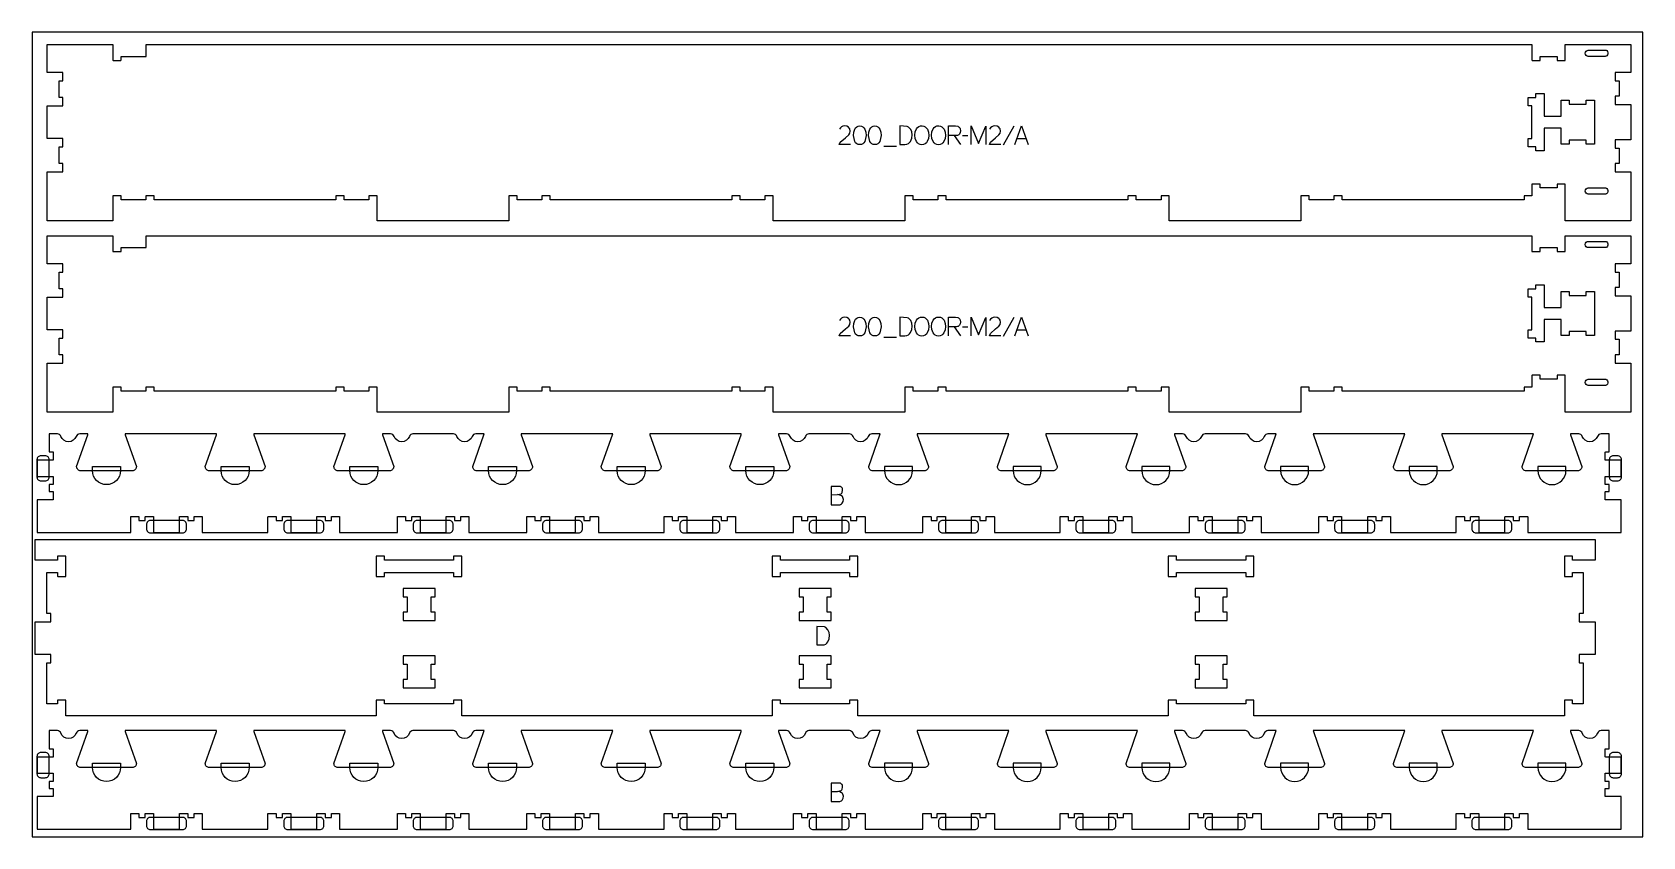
# Model space of a CAD drawing. Header units: millimetres. Extents: x -1220 to 1220, y -1930 to 4067.
# Drawn here: x -1220 to 1220, y 710 to 1930 of the extents above; entities that cross this region are included whole.
import ezdxf

# ---------------------------------------------------------------- set-up
doc = ezdxf.new("R2010")
doc.units = ezdxf.units.MM
for name, color, linetype, true_color in [('0_SHEET_SPRUCEPLY_2440X122', 1, 'Continuous', 0xff0000), ('1_ANYTOOL_1MMDEEP_LABELS_S', 2, 'Continuous', 0xffff00), ('3_ANYTOOL_CUTTHROUGH_INSID', 4, 'Continuous', 0x00ffff), ('4_ANYTOOL_CUTTHROUGH_OUTSI', 5, 'Continuous', 0x0000ff), ('5_ANYTOOL_HALF_MILL_9MM_IN', 3, 'Continuous', 0x00ff00)]:
    doc.layers.add(name, color=color, linetype=linetype, true_color=true_color)

msp = doc.modelspace()

# ---------------------------------------------------------------- linework, layer by layer
at = {"layer": '0_SHEET_SPRUCEPLY_2440X122'}
msp.add_lwpolyline([(-1220, 1930), (-1220, 710), (1220, 710), (1220, 1930)], close=True, dxfattribs=at)
at = {"layer": '1_ANYTOOL_1MMDEEP_LABELS_S'}
for p, q in [((267, 1787.3), (251, 1758.6)), ((70.1, 1757.4), (89.4, 1757.4)), ((176.8, 1773.2), (186.5, 1759.7)), ((197.7, 1772.7), (189.5, 1772.6)), ((271.8, 1768.7), (285.8, 1768.7)), ((267, 1497.3), (251, 1468.6)), ((70.1, 1467.4), (89.4, 1467.4)), ((176.8, 1483.2), (186.5, 1469.7)), ((197.7, 1482.7), (189.5, 1482.6)), ((271.8, 1478.7), (285.8, 1478.7))]:
    msp.add_line(p, q, dxfattribs=at)
for points in [[(19.7, 1759.8), (2.6, 1759.8), (4.1, 1763), (12, 1770), (17, 1774.4), (18.7, 1777), (19.2, 1780.1), (18.6, 1783.4), (17.9, 1784.7), (16.9, 1785.8), (14.2, 1787.3), (10.9, 1787.8), (8.3, 1787.5), (6.2, 1786.6), (4.4, 1785.1), (3, 1783)], [(168.4, 1759.8), (168.4, 1787.8), (179, 1787.8), (182.2, 1787.3), (183.5, 1786.7), (184.5, 1785.9), (185.3, 1784.9), (185.9, 1783.7), (186.4, 1780.4), (186, 1777.9), (184.7, 1775.6), (183.8, 1774.6), (182.8, 1773.9), (181.6, 1773.5), (180.3, 1773.3), (178.6, 1773.2), (176.8, 1773.2), (168.4, 1773.2)], [(202.5, 1759.8), (202.5, 1787.8), (213.7, 1761.3), (224.9, 1787.6), (224.9, 1759.8)], [(247.2, 1759.8), (230.1, 1759.8), (231.6, 1763), (239.5, 1770), (244.6, 1774.4), (246.2, 1777), (246.8, 1780.1), (246.2, 1783.4), (245.4, 1784.7), (244.4, 1785.8), (241.7, 1787.3), (238.4, 1787.8), (235.9, 1787.5), (233.7, 1786.6), (231.9, 1785.1), (230.5, 1783)], [(268.6, 1759.8), (278.8, 1787.8), (289.1, 1759.8)], [(19.7, 1469.8), (2.6, 1469.8), (4.1, 1473), (12, 1480), (17, 1484.4), (18.7, 1487), (19.2, 1490.1), (18.6, 1493.4), (17.9, 1494.7), (16.9, 1495.8), (14.2, 1497.3), (10.9, 1497.8), (8.3, 1497.5), (6.2, 1496.6), (4.4, 1495.1), (3, 1493)], [(168.4, 1469.8), (168.4, 1497.8), (179, 1497.8), (182.2, 1497.3), (183.5, 1496.7), (184.5, 1495.9), (185.3, 1494.9), (185.9, 1493.7), (186.4, 1490.4), (186, 1487.9), (184.7, 1485.6), (183.8, 1484.6), (182.8, 1483.9), (181.6, 1483.5), (180.3, 1483.3), (178.6, 1483.2), (176.8, 1483.2), (168.4, 1483.2)], [(202.5, 1469.8), (202.5, 1497.8), (213.7, 1471.3), (224.9, 1497.6), (224.9, 1469.8)], [(247.2, 1469.8), (230.1, 1469.8), (231.6, 1473), (239.5, 1480), (244.6, 1484.4), (246.2, 1487), (246.8, 1490.1), (246.2, 1493.4), (245.4, 1494.7), (244.4, 1495.8), (241.7, 1497.3), (238.4, 1497.8), (235.9, 1497.5), (233.7, 1496.6), (231.9, 1495.1), (230.5, 1493)], [(268.6, 1469.8), (278.8, 1497.8), (289.1, 1469.8)], [(-9.7, 1228.7), (0.1, 1228.8), (5.4, 1230.2), (6.5, 1231), (7.2, 1232.2), (7.8, 1235.4), (7.4, 1238), (6.9, 1239.1), (6.2, 1239.9), (5.3, 1240.6), (4.3, 1241.1), (1.5, 1241.4), (-9.7, 1241.4)], [(-9.7, 1241.4), (-9.7, 1213.4), (-0.7, 1213.4), (1.7, 1213.4), (3.3, 1213.5), (4.7, 1213.9), (6, 1214.7), (7, 1215.8), (8.5, 1218.5), (9, 1221.4), (8.8, 1223.2), (8.3, 1224.7), (7.5, 1225.9), (6.3, 1226.8), (3.4, 1228.2), (0.1, 1228.8)], [(-9.7, 778.7), (0.1, 778.8), (5.4, 780.2), (6.5, 781), (7.2, 782.2), (7.8, 785.4), (7.4, 788), (6.9, 789.1), (6.2, 789.9), (5.3, 790.6), (4.3, 791.1), (1.5, 791.4), (-9.7, 791.4)], [(-9.7, 791.4), (-9.7, 763.4), (-0.7, 763.4), (1.7, 763.4), (3.3, 763.5), (4.7, 763.9), (6, 764.7), (7, 765.8), (8.5, 768.5), (9, 771.4), (8.8, 773.2), (8.3, 774.7), (7.5, 775.9), (6.3, 776.8), (3.4, 778.2), (0.1, 778.8)]]:
    msp.add_lwpolyline(points, dxfattribs=at)
for points in [[(33.7, 1788), (36.2, 1787.6), (38.3, 1786.6), (40, 1785), (41.2, 1783), (42.7, 1778.2), (43.2, 1773.4), (41.2, 1764.2), (40, 1762.1), (38.3, 1760.7), (36.2, 1759.8), (33.7, 1759.5), (31.2, 1759.8), (29.1, 1760.7), (27.4, 1762.2), (26.2, 1764.2), (24.3, 1773.4), (24.7, 1778.3), (26.2, 1783), (27.5, 1785), (29.1, 1786.6), (31.1, 1787.6)], [(56.6, 1788), (59.1, 1787.6), (61.2, 1786.6), (62.8, 1785), (64.1, 1783), (65.6, 1778.2), (66, 1773.4), (64, 1764.2), (62.8, 1762.1), (61.2, 1760.7), (59.1, 1759.8), (56.6, 1759.5), (54, 1759.8), (52, 1760.7), (50.3, 1762.2), (49.1, 1764.2), (47.2, 1773.4), (47.6, 1778.3), (49.1, 1783), (50.3, 1785), (52, 1786.6), (54, 1787.6)], [(94.2, 1787.8), (94.2, 1759.8), (102.2, 1759.8), (105, 1760.2), (107.4, 1761.1), (109.3, 1762.5), (110.8, 1764.5), (112.6, 1769.3), (113.2, 1774.4), (112.7, 1778.7), (110.9, 1782.6), (107.6, 1786.2), (105.7, 1787.1)], [(128.2, 1788.1), (130.8, 1787.7), (133, 1786.7), (136.2, 1783.2), (138, 1778.5), (138.6, 1773.6), (138, 1768.8), (136, 1764.1), (134.6, 1762), (132.7, 1760.5), (130.5, 1759.6), (127.9, 1759.3), (125.2, 1759.6), (122.9, 1760.5), (121.1, 1762.1), (119.6, 1764.2), (117.6, 1769), (117, 1773.9), (117.7, 1778.9), (119.7, 1783.6), (121.2, 1785.5), (123.2, 1787), (125.5, 1787.8)], [(153.4, 1788.1), (156, 1787.7), (158.2, 1786.7), (161.4, 1783.2), (163.2, 1778.5), (163.8, 1773.6), (163.1, 1768.8), (161.2, 1764.1), (159.7, 1762), (157.9, 1760.5), (155.7, 1759.6), (153.1, 1759.3), (150.4, 1759.6), (148.1, 1760.5), (146.2, 1762.1), (144.7, 1764.2), (142.8, 1769), (142.2, 1773.9), (142.8, 1778.9), (144.8, 1783.6), (146.4, 1785.5), (148.3, 1787), (150.7, 1787.8)], [(33.7, 1498), (36.2, 1497.6), (38.3, 1496.6), (40, 1495), (41.2, 1493), (42.7, 1488.2), (43.2, 1483.4), (41.2, 1474.2), (40, 1472.1), (38.3, 1470.7), (36.2, 1469.8), (33.7, 1469.5), (31.2, 1469.8), (29.1, 1470.7), (27.4, 1472.2), (26.2, 1474.2), (24.3, 1483.4), (24.7, 1488.3), (26.2, 1493), (27.5, 1495), (29.1, 1496.6), (31.1, 1497.6)], [(56.6, 1498), (59.1, 1497.6), (61.2, 1496.6), (62.8, 1495), (64.1, 1493), (65.6, 1488.2), (66, 1483.4), (64, 1474.2), (62.8, 1472.1), (61.2, 1470.7), (59.1, 1469.8), (56.6, 1469.5), (54, 1469.8), (52, 1470.7), (50.3, 1472.2), (49.1, 1474.2), (47.2, 1483.4), (47.6, 1488.3), (49.1, 1493), (50.3, 1495), (52, 1496.6), (54, 1497.6)], [(94.2, 1497.8), (94.2, 1469.8), (102.2, 1469.8), (105, 1470.2), (107.4, 1471.1), (109.3, 1472.5), (110.8, 1474.5), (112.6, 1479.3), (113.2, 1484.4), (112.7, 1488.7), (110.9, 1492.6), (107.6, 1496.2), (105.7, 1497.1)], [(128.2, 1498.1), (130.8, 1497.7), (133, 1496.7), (136.2, 1493.2), (138, 1488.5), (138.6, 1483.6), (138, 1478.8), (136, 1474.1), (134.6, 1472), (132.7, 1470.5), (130.5, 1469.6), (127.9, 1469.3), (125.2, 1469.6), (122.9, 1470.5), (121.1, 1472.1), (119.6, 1474.2), (117.6, 1479), (117, 1483.9), (117.7, 1488.9), (119.7, 1493.6), (121.2, 1495.5), (123.2, 1497), (125.5, 1497.8)], [(153.4, 1498.1), (156, 1497.7), (158.2, 1496.7), (161.4, 1493.2), (163.2, 1488.5), (163.8, 1483.6), (163.1, 1478.8), (161.2, 1474.1), (159.7, 1472), (157.9, 1470.5), (155.7, 1469.6), (153.1, 1469.3), (150.4, 1469.6), (148.1, 1470.5), (146.2, 1472.1), (144.7, 1474.2), (142.8, 1479), (142.2, 1483.9), (142.8, 1488.9), (144.8, 1493.6), (146.4, 1495.5), (148.3, 1497), (150.7, 1497.8)], [(-31.1, 1028.9), (-31.1, 1000.9), (-23.2, 1001), (-20.3, 1001.3), (-17.9, 1002.2), (-16, 1003.6), (-14.5, 1005.7), (-12.7, 1010.4), (-12.1, 1015.5), (-12.7, 1019.8), (-14.4, 1023.8), (-17.7, 1027.3), (-19.6, 1028.2)]]:
    msp.add_lwpolyline(points, close=True, dxfattribs=at)
at = {"layer": '3_ANYTOOL_CUTTHROUGH_INSID'}
for points in [[(1137.4, 1902.8), (1163.1, 1902.8), (1163.9, 1902.8), (1164.7, 1902.5), (1165.4, 1902), (1166.5, 1900.6), (1167.1, 1898.9), (1167.1, 1897.2), (1166.5, 1895.5), (1165.4, 1894.2), (1164.7, 1893.7), (1163.9, 1893.4), (1163.1, 1893.3), (1137.4, 1893.3, -1)], [(1137.4, 1684.3, -1), (1137.4, 1693.8), (1163.1, 1693.8), (1163.9, 1693.8), (1164.7, 1693.5), (1165.4, 1693), (1166.5, 1691.6), (1167.1, 1689.9), (1167.1, 1688.2), (1166.5, 1686.5), (1165.4, 1685.2), (1164.7, 1684.7), (1163.9, 1684.4), (1163.1, 1684.3)], [(1137.4, 1612.8), (1163.1, 1612.8), (1163.9, 1612.8), (1164.7, 1612.5), (1165.4, 1612), (1166.5, 1610.6), (1167.1, 1608.9), (1167.1, 1607.2), (1166.5, 1605.5), (1165.4, 1604.2), (1164.7, 1603.7), (1163.9, 1603.4), (1163.1, 1603.3), (1137.4, 1603.3, -1)], [(1137.4, 1394.3, -1), (1137.4, 1403.8), (1163.1, 1403.8), (1163.9, 1403.8), (1164.7, 1403.5), (1165.4, 1403), (1166.5, 1401.6), (1167.1, 1399.9), (1167.1, 1398.2), (1166.5, 1396.5), (1165.4, 1395.2), (1164.7, 1394.7), (1163.9, 1394.4), (1163.1, 1394.3)]]:
    msp.add_lwpolyline(points, format="xyb", close=True, dxfattribs=at)
for points in [[(1058.1, 1756.3), (1052.1, 1756.3), (1052.1, 1756.3), (1046.1, 1756.3), (1046.1, 1768.8), (1052.1, 1768.8), (1052.1, 1818.3), (1046.1, 1818.3), (1046.1, 1830.8), (1058.1, 1830.8), (1058.1, 1836.8), (1070.6, 1836.8), (1070.6, 1802.8), (1096.1, 1802.8), (1096.1, 1826.8), (1108.6, 1826.8), (1108.6, 1820.8), (1134.1, 1820.8), (1134.1, 1826.8), (1146.6, 1826.8), (1146.6, 1760.3), (1134.1, 1760.3), (1134.1, 1766.3), (1108.6, 1766.3), (1108.6, 1760.3), (1096.1, 1760.3), (1096.1, 1784.3), (1070.6, 1784.3), (1070.6, 1750.3), (1058.1, 1750.3)], [(1058.1, 1466.3), (1052.1, 1466.3), (1052.1, 1466.3), (1046.1, 1466.3), (1046.1, 1478.8), (1052.1, 1478.8), (1052.1, 1528.3), (1046.1, 1528.3), (1046.1, 1540.8), (1058.1, 1540.8), (1058.1, 1546.8), (1070.6, 1546.8), (1070.6, 1512.8), (1096.1, 1512.8), (1096.1, 1536.8), (1108.6, 1536.8), (1108.6, 1530.8), (1134.1, 1530.8), (1134.1, 1536.8), (1146.6, 1536.8), (1146.6, 1470.3), (1134.1, 1470.3), (1134.1, 1476.3), (1108.6, 1476.3), (1108.6, 1470.3), (1096.1, 1470.3), (1096.1, 1494.3), (1070.6, 1494.3), (1070.6, 1460.3), (1058.1, 1460.3)], [(-569.1, 1135.4), (-581.6, 1135.4), (-581.6, 1129.4), (-686.3, 1129.4), (-686.3, 1135.4), (-698.8, 1135.4), (-698.8, 1104.9), (-686.3, 1104.9), (-686.3, 1110.9), (-581.6, 1110.9), (-581.6, 1104.9), (-569.1, 1104.9)], [(30.9, 1135.4), (18.4, 1135.4), (18.4, 1129.4), (-86.3, 1129.4), (-86.3, 1135.4), (-98.8, 1135.4), (-98.8, 1104.9), (-86.3, 1104.9), (-86.3, 1110.9), (18.4, 1110.9), (18.4, 1104.9), (30.9, 1104.9)], [(630.9, 1135.4), (618.4, 1135.4), (618.4, 1129.4), (513.7, 1129.4), (513.7, 1135.4), (501.2, 1135.4), (501.2, 1104.9), (513.7, 1104.9), (513.7, 1110.9), (618.4, 1110.9), (618.4, 1104.9), (630.9, 1104.9)], [(-658.2, 1073.9), (-652.2, 1073.9), (-652.2, 1050.4), (-658.2, 1050.4), (-658.2, 1037.9), (-609.7, 1037.9), (-609.7, 1050.4), (-615.7, 1050.4), (-615.7, 1073.9), (-609.7, 1073.9), (-609.7, 1086.4), (-658.2, 1086.4)], [(-58.2, 1073.9), (-52.2, 1073.9), (-52.2, 1050.4), (-58.2, 1050.4), (-58.2, 1037.9), (-9.7, 1037.9), (-9.7, 1050.4), (-15.7, 1050.4), (-15.7, 1073.9), (-9.7, 1073.9), (-9.7, 1086.4), (-58.2, 1086.4)], [(541.8, 1073.9), (547.8, 1073.9), (547.8, 1050.4), (541.8, 1050.4), (541.8, 1037.9), (590.3, 1037.9), (590.3, 1050.4), (584.3, 1050.4), (584.3, 1073.9), (590.3, 1073.9), (590.3, 1086.4), (541.8, 1086.4)], [(-658.2, 971.9), (-652.2, 971.9), (-652.2, 948.4), (-658.2, 948.4), (-658.2, 935.9), (-609.7, 935.9), (-609.7, 948.4), (-615.7, 948.4), (-615.7, 971.9), (-609.7, 971.9), (-609.7, 984.4), (-658.2, 984.4)], [(-58.2, 971.9), (-52.2, 971.9), (-52.2, 948.4), (-58.2, 948.4), (-58.2, 935.9), (-9.7, 935.9), (-9.7, 948.4), (-15.7, 948.4), (-15.7, 971.9), (-9.7, 971.9), (-9.7, 984.4), (-58.2, 984.4)], [(541.8, 971.9), (547.8, 971.9), (547.8, 948.4), (541.8, 948.4), (541.8, 935.9), (590.3, 935.9), (590.3, 948.4), (584.3, 948.4), (584.3, 971.9), (590.3, 971.9), (590.3, 984.4), (541.8, 984.4)]]:
    msp.add_lwpolyline(points, close=True, dxfattribs=at)
at = {"layer": '4_ANYTOOL_CUTTHROUGH_OUTSI'}
for points in [[(-1047.9, 1675.8), (-1085.4, 1675.8), (-1085.4, 1681.6, 0.414214), (-1085.6, 1681.8), (-1097.6, 1681.8, 0.414214), (-1097.9, 1681.6), (-1097.9, 1643.8), (-1197.4, 1643.8), (-1197.4, 1718.3), (-1173.6, 1718.3, 0.414214), (-1173.4, 1718.6), (-1173.4, 1730.6, 0.414214), (-1173.6, 1730.8), (-1179.4, 1730.8), (-1179.4, 1756.3), (-1173.6, 1756.3, 0.414214), (-1173.4, 1756.6), (-1173.4, 1768.6, 0.414214), (-1173.6, 1768.8), (-1197.4, 1768.8), (-1197.4, 1818.3), (-1173.6, 1818.3, 0.414214), (-1173.4, 1818.6), (-1173.4, 1830.6, 0.414214), (-1173.6, 1830.8), (-1179.4, 1830.8), (-1179.4, 1856.3), (-1173.6, 1856.3, 0.414214), (-1173.4, 1856.6), (-1173.4, 1868.6, 0.414214), (-1173.6, 1868.8), (-1197.4, 1868.8), (-1197.4, 1911.3), (-1097.9, 1911.3), (-1097.9, 1887.6, 0.414214), (-1097.6, 1887.3), (-1085.6, 1887.3, 0.414214), (-1085.4, 1887.6), (-1085.4, 1893.3), (-1047.6, 1893.3, 0.414214), (-1047.4, 1893.6), (-1047.4, 1911.3), (1052.1, 1911.3), (1052.1, 1887.6, 0.414214), (1052.4, 1887.3), (1064.4, 1887.3, 0.414214), (1064.6, 1887.6), (1064.6, 1893.3), (1090.1, 1893.3), (1090.1, 1887.6, 0.414214), (1090.4, 1887.3), (1102.4, 1887.3, 0.414214), (1102.6, 1887.6), (1102.6, 1911.3), (1202.1, 1911.3), (1202.1, 1868.8), (1178.4, 1868.8, 0.414214), (1178.1, 1868.6), (1178.1, 1856.6, 0.414214), (1178.4, 1856.3), (1184.1, 1856.3), (1184.1, 1832.8), (1178.4, 1832.8, 0.414214), (1178.1, 1832.6), (1178.1, 1820.6, 0.414214), (1178.4, 1820.3), (1202.1, 1820.3), (1202.1, 1766.8), (1178.4, 1766.8, 0.414214), (1178.1, 1766.6), (1178.1, 1754.6, 0.414214), (1178.4, 1754.3), (1184.1, 1754.3), (1184.1, 1730.8), (1178.4, 1730.8, 0.414214), (1178.1, 1730.6), (1178.1, 1718.6, 0.414214), (1178.4, 1718.3), (1202.1, 1718.3), (1202.1, 1643.8), (1102.6, 1643.8), (1102.6, 1699.6, 0.414214), (1102.4, 1699.8), (1090.4, 1699.8, 0.414214), (1090.1, 1699.6), (1090.1, 1693.8), (1064.6, 1693.8), (1064.6, 1699.6, 0.414214), (1064.4, 1699.8), (1052.4, 1699.8, 0.414214), (1052.1, 1699.6), (1052.1, 1681.8), (1040.4, 1681.8, 0.414214), (1040.1, 1681.6), (1040.1, 1675.8), (764.6, 1675.8), (764.6, 1681.6, 0.414214), (764.4, 1681.8), (752.4, 1681.8, 0.414214), (752.1, 1681.6), (752.1, 1675.8), (714.6, 1675.8), (714.6, 1681.6, 0.414214), (714.4, 1681.8), (702.4, 1681.8, 0.414214), (702.1, 1681.6), (702.1, 1643.8), (502.6, 1643.8), (502.6, 1681.6, 0.414214), (502.4, 1681.8), (490.4, 1681.8, 0.414214), (490.1, 1681.6), (490.1, 1675.8), (452.6, 1675.8), (452.6, 1681.6, 0.414214), (452.4, 1681.8), (440.4, 1681.8, 0.414214), (440.1, 1681.6), (440.1, 1675.8), (164.6, 1675.8), (164.6, 1681.6, 0.414214), (164.4, 1681.8), (152.4, 1681.8, 0.414214), (152.1, 1681.6), (152.1, 1675.8), (114.6, 1675.8), (114.6, 1681.6, 0.414214), (114.4, 1681.8), (102.4, 1681.8, 0.414214), (102.1, 1681.6), (102.1, 1643.8), (-97.4, 1643.8), (-97.4, 1681.6, 0.414214), (-97.6, 1681.8), (-109.6, 1681.8, 0.414214), (-109.9, 1681.6), (-109.9, 1675.8), (-147.4, 1675.8), (-147.4, 1681.6, 0.414214), (-147.6, 1681.8), (-159.6, 1681.8, 0.414214), (-159.9, 1681.6), (-159.9, 1675.8), (-435.4, 1675.8), (-435.4, 1681.6, 0.414214), (-435.6, 1681.8), (-447.6, 1681.8, 0.414214), (-447.9, 1681.6), (-447.9, 1675.8), (-485.4, 1675.8), (-485.4, 1681.6, 0.414214), (-485.6, 1681.8), (-497.6, 1681.8, 0.414214), (-497.9, 1681.6), (-497.9, 1643.8), (-697.4, 1643.8), (-697.4, 1681.6, 0.414214), (-697.6, 1681.8), (-709.6, 1681.8, 0.414214), (-709.9, 1681.6), (-709.9, 1675.8), (-747.4, 1675.8), (-747.4, 1681.6, 0.414214), (-747.6, 1681.8), (-759.6, 1681.8, 0.414214), (-759.9, 1681.6), (-759.9, 1675.8), (-1035.4, 1675.8), (-1035.4, 1681.6, 0.414214), (-1035.6, 1681.8), (-1047.6, 1681.8, 0.414214), (-1047.9, 1681.6)], [(-1047.9, 1385.8), (-1085.4, 1385.8), (-1085.4, 1391.6, 0.414214), (-1085.6, 1391.8), (-1097.6, 1391.8, 0.414214), (-1097.9, 1391.6), (-1097.9, 1353.8), (-1197.4, 1353.8), (-1197.4, 1428.3), (-1173.6, 1428.3, 0.414214), (-1173.4, 1428.6), (-1173.4, 1440.6, 0.414214), (-1173.6, 1440.8), (-1179.4, 1440.8), (-1179.4, 1466.3), (-1173.6, 1466.3, 0.414214), (-1173.4, 1466.6), (-1173.4, 1478.6, 0.414214), (-1173.6, 1478.8), (-1197.4, 1478.8), (-1197.4, 1528.3), (-1173.6, 1528.3, 0.414214), (-1173.4, 1528.6), (-1173.4, 1540.6, 0.414214), (-1173.6, 1540.8), (-1179.4, 1540.8), (-1179.4, 1566.3), (-1173.6, 1566.3, 0.414214), (-1173.4, 1566.6), (-1173.4, 1578.6, 0.414214), (-1173.6, 1578.8), (-1197.4, 1578.8), (-1197.4, 1621.3), (-1097.9, 1621.3), (-1097.9, 1597.6, 0.414214), (-1097.6, 1597.3), (-1085.6, 1597.3, 0.414214), (-1085.4, 1597.6), (-1085.4, 1603.3), (-1047.6, 1603.3, 0.414214), (-1047.4, 1603.6), (-1047.4, 1621.3), (1052.1, 1621.3), (1052.1, 1597.6, 0.414214), (1052.4, 1597.3), (1064.4, 1597.3, 0.414214), (1064.6, 1597.6), (1064.6, 1603.3), (1090.1, 1603.3), (1090.1, 1597.6, 0.414214), (1090.4, 1597.3), (1102.4, 1597.3, 0.414214), (1102.6, 1597.6), (1102.6, 1621.3), (1202.1, 1621.3), (1202.1, 1578.8), (1178.4, 1578.8, 0.414214), (1178.1, 1578.6), (1178.1, 1566.6, 0.414214), (1178.4, 1566.3), (1184.1, 1566.3), (1184.1, 1542.8), (1178.4, 1542.8, 0.414214), (1178.1, 1542.6), (1178.1, 1530.6, 0.414214), (1178.4, 1530.3), (1202.1, 1530.3), (1202.1, 1476.8), (1178.4, 1476.8, 0.414214), (1178.1, 1476.6), (1178.1, 1464.6, 0.414214), (1178.4, 1464.3), (1184.1, 1464.3), (1184.1, 1440.8), (1178.4, 1440.8, 0.414214), (1178.1, 1440.6), (1178.1, 1428.6, 0.414214), (1178.4, 1428.3), (1202.1, 1428.3), (1202.1, 1353.8), (1102.6, 1353.8), (1102.6, 1409.6, 0.414214), (1102.4, 1409.8), (1090.4, 1409.8, 0.414214), (1090.1, 1409.6), (1090.1, 1403.8), (1064.6, 1403.8), (1064.6, 1409.6, 0.414214), (1064.4, 1409.8), (1052.4, 1409.8, 0.414214), (1052.1, 1409.6), (1052.1, 1391.8), (1040.4, 1391.8, 0.414214), (1040.1, 1391.6), (1040.1, 1385.8), (764.6, 1385.8), (764.6, 1391.6, 0.414214), (764.4, 1391.8), (752.4, 1391.8, 0.414214), (752.1, 1391.6), (752.1, 1385.8), (714.6, 1385.8), (714.6, 1391.6, 0.414214), (714.4, 1391.8), (702.4, 1391.8, 0.414214), (702.1, 1391.6), (702.1, 1353.8), (502.6, 1353.8), (502.6, 1391.6, 0.414214), (502.4, 1391.8), (490.4, 1391.8, 0.414214), (490.1, 1391.6), (490.1, 1385.8), (452.6, 1385.8), (452.6, 1391.6, 0.414214), (452.4, 1391.8), (440.4, 1391.8, 0.414214), (440.1, 1391.6), (440.1, 1385.8), (164.6, 1385.8), (164.6, 1391.6, 0.414214), (164.4, 1391.8), (152.4, 1391.8, 0.414214), (152.1, 1391.6), (152.1, 1385.8), (114.6, 1385.8), (114.6, 1391.6, 0.414214), (114.4, 1391.8), (102.4, 1391.8, 0.414214), (102.1, 1391.6), (102.1, 1353.8), (-97.4, 1353.8), (-97.4, 1391.6, 0.414214), (-97.6, 1391.8), (-109.6, 1391.8, 0.414214), (-109.9, 1391.6), (-109.9, 1385.8), (-147.4, 1385.8), (-147.4, 1391.6, 0.414214), (-147.6, 1391.8), (-159.6, 1391.8, 0.414214), (-159.9, 1391.6), (-159.9, 1385.8), (-435.4, 1385.8), (-435.4, 1391.6, 0.414214), (-435.6, 1391.8), (-447.6, 1391.8, 0.414214), (-447.9, 1391.6), (-447.9, 1385.8), (-485.4, 1385.8), (-485.4, 1391.6, 0.414214), (-485.6, 1391.8), (-497.6, 1391.8, 0.414214), (-497.9, 1391.6), (-497.9, 1353.8), (-697.4, 1353.8), (-697.4, 1391.6, 0.414214), (-697.6, 1391.8), (-709.6, 1391.8, 0.414214), (-709.9, 1391.6), (-709.9, 1385.8), (-747.4, 1385.8), (-747.4, 1391.6, 0.414214), (-747.6, 1391.8), (-759.6, 1391.8, 0.414214), (-759.9, 1391.6), (-759.9, 1385.8), (-1035.4, 1385.8), (-1035.4, 1391.6, 0.414214), (-1035.6, 1391.8), (-1047.6, 1391.8, 0.414214), (-1047.9, 1391.6)], [(18.1, 1321), (-43.2, 1321, 0.317837), (-48.6, 1317.1, -0.707107), (-71.7, 1317.1, 0.317837), (-77.1, 1321), (-89.5, 1321), (-89.3, 1319.6), (-72.4, 1271.3), (-72.4, 1271.2, -0.414214), (-78.6, 1265), (-156.6, 1265, -0.414214), (-162.9, 1271.2), (-162.9, 1271.3), (-146, 1319.6), (-145.7, 1321), (-284.4, 1321), (-284.2, 1319.6), (-267.3, 1271.3), (-267.3, 1271.2, -0.414214), (-273.5, 1265), (-351.5, 1265, -0.414214), (-357.8, 1271.2), (-357.8, 1271.3), (-340.9, 1319.6), (-340.6, 1321), (-479.3, 1321), (-479.1, 1319.6), (-462.2, 1271.3), (-462.2, 1271.2, -0.414214), (-468.4, 1265), (-546.4, 1265, -0.414214), (-552.7, 1271.2), (-552.7, 1271.3), (-535.8, 1319.6), (-535.5, 1321), (-547.9, 1321, 0.317837), (-553.4, 1317.1, -0.707107), (-576.5, 1317.1, 0.317837), (-581.9, 1321), (-643.2, 1321, 0.317837), (-648.6, 1317.1, -0.707107), (-671.7, 1317.1, 0.317837), (-677.1, 1321), (-689.5, 1321), (-689.3, 1319.6), (-672.4, 1271.3), (-672.4, 1271.2, -0.414214), (-678.6, 1265), (-756.6, 1265, -0.414214), (-762.9, 1271.2), (-762.9, 1271.3), (-746, 1319.6), (-745.7, 1321), (-884.4, 1321), (-884.2, 1319.6), (-867.3, 1271.3), (-867.3, 1271.2, -0.414214), (-873.5, 1265), (-951.5, 1265, -0.414214), (-957.8, 1271.2), (-957.8, 1271.3), (-940.9, 1319.6), (-940.6, 1321), (-1079.3, 1321), (-1079.1, 1319.6), (-1062.2, 1271.3), (-1062.2, 1271.2, -0.414214), (-1068.4, 1265), (-1146.4, 1265, -0.414214), (-1152.7, 1271.2), (-1152.7, 1271.3), (-1135.8, 1319.6), (-1135.5, 1321), (-1147.9, 1321, 0.317837), (-1153.4, 1317.1, -0.707107), (-1176.5, 1317.1, 0.317837), (-1181.9, 1321), (-1194.3, 1321), (-1194.3, 1293.5), (-1188.5, 1293.5, -0.414214), (-1188.3, 1293.2), (-1188.3, 1281.2, -0.414214), (-1188.5, 1281), (-1212.3, 1281), (-1212.3, 1256.5), (-1188.5, 1256.5, -0.414214), (-1188.3, 1256.2), (-1188.3, 1244.2, -0.414214), (-1188.5, 1244), (-1194.3, 1244), (-1194.3, 1233.5), (-1188.5, 1233.5, -0.414214), (-1188.3, 1233.2), (-1188.3, 1221.2, -0.414214), (-1188.5, 1221), (-1212.3, 1221), (-1212.3, 1171.5), (-1070.8, 1171.5), (-1070.8, 1195.2, -0.414214), (-1070.5, 1195.5), (-1058.5, 1195.5, -0.414214), (-1058.3, 1195.2), (-1058.3, 1189.5), (-1048.8, 1189.5), (-1048.8, 1195.2, -0.414214), (-1048.5, 1195.5), (-1036.5, 1195.5, -0.414214), (-1036.3, 1195.2), (-1036.3, 1171.5), (-996.8, 1171.5), (-996.8, 1195.2, -0.414214), (-996.5, 1195.5), (-984.5, 1195.5, -0.414214), (-984.3, 1195.2), (-984.3, 1189.5), (-974.8, 1189.5), (-974.8, 1195.2, -0.414214), (-974.5, 1195.5), (-962.5, 1195.5, -0.414214), (-962.3, 1195.2), (-962.3, 1171.5), (-862.8, 1171.5), (-862.8, 1195.2, -0.414214), (-862.5, 1195.5), (-850.5, 1195.5, -0.414214), (-850.3, 1195.2), (-850.3, 1189.5), (-840.8, 1189.5), (-840.8, 1195.2, -0.414214), (-840.5, 1195.5), (-828.5, 1195.5, -0.414214), (-828.3, 1195.2), (-828.3, 1171.5), (-788.8, 1171.5), (-788.8, 1195.2, -0.414214), (-788.5, 1195.5), (-776.5, 1195.5, -0.414214), (-776.3, 1195.2), (-776.3, 1189.5), (-766.8, 1189.5), (-766.8, 1195.2, -0.414214), (-766.5, 1195.5), (-754.5, 1195.5, -0.414214), (-754.3, 1195.2), (-754.3, 1171.5), (-666.8, 1171.5), (-666.8, 1195.2, -0.414214), (-666.5, 1195.5), (-654.5, 1195.5, -0.414214), (-654.3, 1195.2), (-654.3, 1189.5), (-644.8, 1189.5), (-644.8, 1195.2, -0.414214), (-644.5, 1195.5), (-632.5, 1195.5, -0.414214), (-632.3, 1195.2), (-632.3, 1171.5), (-592.8, 1171.5), (-592.8, 1195.2, -0.414214), (-592.5, 1195.5), (-580.5, 1195.5, -0.414214), (-580.3, 1195.2), (-580.3, 1189.5), (-570.8, 1189.5), (-570.8, 1195.2, -0.414214), (-570.5, 1195.5), (-558.5, 1195.5, -0.414214), (-558.3, 1195.2), (-558.3, 1171.5), (-470.8, 1171.5), (-470.8, 1195.2, -0.414214), (-470.5, 1195.5), (-458.5, 1195.5, -0.414214), (-458.3, 1195.2), (-458.3, 1189.5), (-448.8, 1189.5), (-448.8, 1195.2, -0.414214), (-448.5, 1195.5), (-436.5, 1195.5, -0.414214), (-436.3, 1195.2), (-436.3, 1171.5), (-396.8, 1171.5), (-396.8, 1195.2, -0.414214), (-396.5, 1195.5), (-384.5, 1195.5, -0.414214), (-384.3, 1195.2), (-384.3, 1189.5), (-374.8, 1189.5), (-374.8, 1195.2, -0.414214), (-374.5, 1195.5), (-362.5, 1195.5, -0.414214), (-362.3, 1195.2), (-362.3, 1171.5), (-262.8, 1171.5), (-262.8, 1195.2, -0.414214), (-262.5, 1195.5), (-250.5, 1195.5, -0.414214), (-250.3, 1195.2), (-250.3, 1189.5), (-240.8, 1189.5), (-240.8, 1195.2, -0.414214), (-240.5, 1195.5), (-228.5, 1195.5, -0.414214), (-228.3, 1195.2), (-228.3, 1171.5), (-188.8, 1171.5), (-188.8, 1195.2, -0.414214), (-188.5, 1195.5), (-176.5, 1195.5, -0.414214), (-176.3, 1195.2), (-176.3, 1189.5), (-166.8, 1189.5), (-166.8, 1195.2, -0.414214), (-166.5, 1195.5), (-154.5, 1195.5, -0.414214), (-154.3, 1195.2), (-154.3, 1171.5), (-66.8, 1171.5), (-66.8, 1195.2, -0.414214), (-66.5, 1195.5), (-54.5, 1195.5, -0.414214), (-54.3, 1195.2), (-54.3, 1189.5), (-44.8, 1189.5), (-44.8, 1195.2, -0.414214), (-44.5, 1195.5), (-32.5, 1195.5, -0.414214), (-32.3, 1195.2), (-32.3, 1171.5), (7.2, 1171.5), (7.2, 1195.2, -0.414214), (7.5, 1195.5), (19.5, 1195.5, -0.414214), (19.7, 1195.2), (19.7, 1189.5), (29.2, 1189.5), (29.2, 1195.2, -0.414214), (29.5, 1195.5), (41.5, 1195.5, -0.414214), (41.7, 1195.2), (41.7, 1171.5), (129.2, 1171.5), (129.2, 1195.2, -0.414214), (129.5, 1195.5), (141.5, 1195.5, -0.414214), (141.7, 1195.2), (141.7, 1189.5), (151.2, 1189.5), (151.2, 1195.2, -0.414214), (151.5, 1195.5), (163.5, 1195.5, -0.414214), (163.7, 1195.2), (163.7, 1171.5), (203.2, 1171.5), (203.2, 1195.2, -0.414214), (203.5, 1195.5), (215.5, 1195.5, -0.414214), (215.7, 1195.2), (215.7, 1189.5), (225.2, 1189.5), (225.2, 1195.2, -0.414214), (225.5, 1195.5), (237.5, 1195.5, -0.414214), (237.7, 1195.2), (237.7, 1171.5), (337.2, 1171.5), (337.2, 1195.2, -0.414214), (337.5, 1195.5), (349.5, 1195.5, -0.414214), (349.7, 1195.2), (349.7, 1189.5), (359.2, 1189.5), (359.2, 1195.2, -0.414214), (359.5, 1195.5), (371.5, 1195.5, -0.414214), (371.7, 1195.2), (371.7, 1171.5), (411.2, 1171.5), (411.2, 1195.2, -0.414214), (411.5, 1195.5), (423.5, 1195.5, -0.414214), (423.7, 1195.2), (423.7, 1189.5), (433.2, 1189.5), (433.2, 1195.2, -0.414214), (433.5, 1195.5), (445.5, 1195.5, -0.414214), (445.7, 1195.2), (445.7, 1171.5), (533.2, 1171.5), (533.2, 1195.2, -0.414214), (533.5, 1195.5), (545.5, 1195.5, -0.414214), (545.7, 1195.2), (545.7, 1189.5), (555.2, 1189.5), (555.2, 1195.2, -0.414214), (555.5, 1195.5), (567.5, 1195.5, -0.414214), (567.7, 1195.2), (567.7, 1171.5), (607.2, 1171.5), (607.2, 1195.2, -0.414214), (607.5, 1195.5), (619.5, 1195.5, -0.414214), (619.7, 1195.2), (619.7, 1189.5), (629.2, 1189.5), (629.2, 1195.2, -0.414214), (629.5, 1195.5), (641.5, 1195.5, -0.414214), (641.7, 1195.2), (641.7, 1171.5), (729.2, 1171.5), (729.2, 1195.2, -0.414214), (729.5, 1195.5), (741.5, 1195.5, -0.414214), (741.7, 1195.2), (741.7, 1189.5), (751.2, 1189.5), (751.2, 1195.2, -0.414214), (751.5, 1195.5), (763.5, 1195.5, -0.414214), (763.7, 1195.2), (763.7, 1171.5), (803.2, 1171.5), (803.2, 1195.2, -0.414214), (803.5, 1195.5), (815.5, 1195.5, -0.414214), (815.7, 1195.2), (815.7, 1189.5), (825.2, 1189.5), (825.2, 1195.2, -0.414214), (825.5, 1195.5), (837.5, 1195.5, -0.414214), (837.7, 1195.2), (837.7, 1171.5), (937.2, 1171.5), (937.2, 1195.2, -0.414214), (937.5, 1195.5), (949.5, 1195.5, -0.414214), (949.7, 1195.2), (949.7, 1189.5), (959.2, 1189.5), (959.2, 1195.2, -0.414214), (959.5, 1195.5), (971.5, 1195.5, -0.414214), (971.7, 1195.2), (971.7, 1171.5), (1011.2, 1171.5), (1011.2, 1195.2, -0.414214), (1011.5, 1195.5), (1023.5, 1195.5, -0.414214), (1023.7, 1195.2), (1023.7, 1189.5), (1033.2, 1189.5), (1033.2, 1195.2, -0.414214), (1033.5, 1195.5), (1045.5, 1195.5, -0.414214), (1045.7, 1195.2), (1045.7, 1171.5), (1187.2, 1171.5), (1187.2, 1221), (1163.5, 1221, -0.414214), (1163.2, 1221.2), (1163.2, 1233.2, -0.414214), (1163.5, 1233.5), (1169.2, 1233.5), (1169.2, 1244), (1163.5, 1244, -0.414214), (1163.2, 1244.2), (1163.2, 1256.2, -0.414214), (1163.5, 1256.5), (1187.2, 1256.5), (1187.2, 1281), (1163.5, 1281, -0.414214), (1163.2, 1281.2), (1163.2, 1293.2, -0.414214), (1163.5, 1293.5), (1169.2, 1293.5), (1169.2, 1321), (1156.8, 1321, 0.317837), (1151.4, 1317.1, -0.707107), (1128.3, 1317.1, 0.317837), (1122.9, 1321), (1110.5, 1321), (1110.7, 1319.6), (1127.6, 1271.3), (1127.6, 1271.2, -0.414214), (1121.4, 1265), (1043.4, 1265, -0.414214), (1037.1, 1271.2), (1037.1, 1271.3), (1054, 1319.6), (1054.3, 1321), (915.6, 1321), (915.8, 1319.6), (932.7, 1271.3), (932.7, 1271.2, -0.414214), (926.5, 1265), (848.5, 1265, -0.414214), (842.2, 1271.2), (842.2, 1271.3), (859.1, 1319.6), (859.4, 1321), (720.7, 1321), (720.9, 1319.6), (737.8, 1271.3), (737.8, 1271.2, -0.414214), (731.6, 1265), (653.6, 1265, -0.414214), (647.3, 1271.2), (647.3, 1271.3), (664.2, 1319.6), (664.5, 1321), (652.1, 1321, 0.317837), (646.6, 1317.1, -0.707107), (623.5, 1317.1, 0.317837), (618.1, 1321), (556.8, 1321, 0.317837), (551.4, 1317.1, -0.707107), (528.3, 1317.1, 0.317837), (522.9, 1321), (510.5, 1321), (510.7, 1319.6), (527.6, 1271.3), (527.6, 1271.2, -0.414214), (521.4, 1265), (443.4, 1265, -0.414214), (437.1, 1271.2), (437.1, 1271.3), (454, 1319.6), (454.3, 1321), (315.6, 1321), (315.8, 1319.6), (332.7, 1271.3), (332.7, 1271.2, -0.414214), (326.5, 1265), (248.5, 1265, -0.414214), (242.2, 1271.2), (242.2, 1271.3), (259.1, 1319.6), (259.4, 1321), (120.7, 1321), (120.9, 1319.6), (137.8, 1271.3), (137.8, 1271.2, -0.414214), (131.6, 1265), (53.6, 1265, -0.414214), (47.3, 1271.2), (47.3, 1271.3), (64.2, 1319.6), (64.5, 1321), (52.1, 1321, 0.317837), (46.6, 1317.1, -0.707107), (23.5, 1317.1, 0.317837)], [(501.2, 917.2), (501.2, 893.4), (30.9, 893.4), (30.9, 917.2, 0.414214), (30.7, 917.4), (18.7, 917.4, 0.414214), (18.4, 917.2), (18.4, 911.4), (-86.3, 911.4), (-86.3, 917.2, 0.414214), (-86.5, 917.4), (-98.5, 917.4, 0.414214), (-98.8, 917.2), (-98.8, 893.4), (-569.1, 893.4), (-569.1, 917.2, 0.414214), (-569.3, 917.4), (-581.3, 917.4, 0.414214), (-581.6, 917.2), (-581.6, 911.4), (-686.3, 911.4), (-686.3, 917.2, 0.414214), (-686.5, 917.4), (-698.5, 917.4, 0.414214), (-698.8, 917.2), (-698.8, 893.4), (-1169.1, 893.4), (-1169.1, 917.2, 0.414214), (-1169.3, 917.4), (-1181.3, 917.4, 0.414214), (-1181.6, 917.2), (-1181.6, 911.4), (-1197.7, 911.4), (-1197.7, 973.9), (-1191.9, 973.9, 0.414214), (-1191.7, 974.2), (-1191.7, 986.2, 0.414214), (-1191.9, 986.4), (-1215.7, 986.4), (-1215.7, 1035.9), (-1191.9, 1035.9, 0.414214), (-1191.7, 1036.2), (-1191.7, 1048.2, 0.414214), (-1191.9, 1048.4), (-1197.7, 1048.4), (-1197.7, 1110.9), (-1181.6, 1110.9), (-1181.6, 1105.2, 0.414214), (-1181.3, 1104.9), (-1169.3, 1104.9, 0.414214), (-1169.1, 1105.2), (-1169.1, 1135.2, 0.414214), (-1169.3, 1135.4), (-1181.3, 1135.4, 0.414214), (-1181.6, 1135.2), (-1181.6, 1129.4), (-1215.7, 1129.4), (-1215.7, 1160.9), (1147.8, 1160.9), (1147.8, 1129.4), (1113.7, 1129.4), (1113.7, 1135.2, 0.414214), (1113.5, 1135.4), (1101.5, 1135.4, 0.414214), (1101.2, 1135.2), (1101.2, 1105.2, 0.414214), (1101.5, 1104.9), (1113.5, 1104.9, 0.414214), (1113.7, 1105.2), (1113.7, 1110.9), (1129.8, 1110.9), (1129.8, 1048.4), (1124.1, 1048.4, 0.414214), (1123.8, 1048.2), (1123.8, 1036.2, 0.414214), (1124.1, 1035.9), (1147.8, 1035.9), (1147.8, 986.4), (1124.1, 986.4, 0.414214), (1123.8, 986.2), (1123.8, 974.2, 0.414214), (1124.1, 973.9), (1129.8, 973.9), (1129.8, 911.4), (1113.7, 911.4), (1113.7, 917.2, 0.414214), (1113.5, 917.4), (1101.5, 917.4, 0.414214), (1101.2, 917.2), (1101.2, 893.4), (630.9, 893.4), (630.9, 917.2, 0.414214), (630.7, 917.4), (618.7, 917.4, 0.414214), (618.4, 917.2), (618.4, 911.4), (513.7, 911.4), (513.7, 917.2, 0.414214), (513.5, 917.4), (501.5, 917.4, 0.414214)], [(18.1, 871), (-43.2, 871, 0.317837), (-48.6, 867.1, -0.707107), (-71.7, 867.1, 0.317837), (-77.1, 871), (-89.5, 871), (-89.3, 869.6), (-72.4, 821.3), (-72.4, 821.2, -0.414214), (-78.6, 815), (-156.6, 815, -0.414214), (-162.9, 821.2), (-162.9, 821.3), (-146, 869.6), (-145.7, 871), (-284.4, 871), (-284.2, 869.6), (-267.3, 821.3), (-267.3, 821.2, -0.414214), (-273.5, 815), (-351.5, 815, -0.414214), (-357.8, 821.2), (-357.8, 821.3), (-340.9, 869.6), (-340.6, 871), (-479.3, 871), (-479.1, 869.6), (-462.2, 821.3), (-462.2, 821.2, -0.414214), (-468.4, 815), (-546.4, 815, -0.414214), (-552.7, 821.2), (-552.7, 821.3), (-535.8, 869.6), (-535.5, 871), (-547.9, 871, 0.317837), (-553.4, 867.1, -0.707107), (-576.5, 867.1, 0.317837), (-581.9, 871), (-643.2, 871, 0.317837), (-648.6, 867.1, -0.707107), (-671.7, 867.1, 0.317837), (-677.1, 871), (-689.5, 871), (-689.3, 869.6), (-672.4, 821.3), (-672.4, 821.2, -0.414214), (-678.6, 815), (-756.6, 815, -0.414214), (-762.9, 821.2), (-762.9, 821.3), (-746, 869.6), (-745.7, 871), (-884.4, 871), (-884.2, 869.6), (-867.3, 821.3), (-867.3, 821.2, -0.414214), (-873.5, 815), (-951.5, 815, -0.414214), (-957.8, 821.2), (-957.8, 821.3), (-940.9, 869.6), (-940.6, 871), (-1079.3, 871), (-1079.1, 869.6), (-1062.2, 821.3), (-1062.2, 821.2, -0.414214), (-1068.4, 815), (-1146.4, 815, -0.414214), (-1152.7, 821.2), (-1152.7, 821.3), (-1135.8, 869.6), (-1135.5, 871), (-1147.9, 871, 0.317837), (-1153.4, 867.1, -0.707107), (-1176.5, 867.1, 0.317837), (-1181.9, 871), (-1194.3, 871), (-1194.3, 843.5), (-1188.5, 843.5, -0.414214), (-1188.3, 843.2), (-1188.3, 831.2, -0.414214), (-1188.5, 831), (-1212.3, 831), (-1212.3, 806.5), (-1188.5, 806.5, -0.414214), (-1188.3, 806.2), (-1188.3, 794.2, -0.414214), (-1188.5, 794), (-1194.3, 794), (-1194.3, 783.5), (-1188.5, 783.5, -0.414214), (-1188.3, 783.2), (-1188.3, 771.2, -0.414214), (-1188.5, 771), (-1212.3, 771), (-1212.3, 721.5), (-1070.8, 721.5), (-1070.8, 745.2, -0.414214), (-1070.5, 745.5), (-1058.5, 745.5, -0.414214), (-1058.3, 745.2), (-1058.3, 739.5), (-1048.8, 739.5), (-1048.8, 745.2, -0.414214), (-1048.5, 745.5), (-1036.5, 745.5, -0.414214), (-1036.3, 745.2), (-1036.3, 721.5), (-996.8, 721.5), (-996.8, 745.2, -0.414214), (-996.5, 745.5), (-984.5, 745.5, -0.414214), (-984.3, 745.2), (-984.3, 739.5), (-974.8, 739.5), (-974.8, 745.2, -0.414214), (-974.5, 745.5), (-962.5, 745.5, -0.414214), (-962.3, 745.2), (-962.3, 721.5), (-862.8, 721.5), (-862.8, 745.2, -0.414214), (-862.5, 745.5), (-850.5, 745.5, -0.414214), (-850.3, 745.2), (-850.3, 739.5), (-840.8, 739.5), (-840.8, 745.2, -0.414214), (-840.5, 745.5), (-828.5, 745.5, -0.414214), (-828.3, 745.2), (-828.3, 721.5), (-788.8, 721.5), (-788.8, 745.2, -0.414214), (-788.5, 745.5), (-776.5, 745.5, -0.414214), (-776.3, 745.2), (-776.3, 739.5), (-766.8, 739.5), (-766.8, 745.2, -0.414214), (-766.5, 745.5), (-754.5, 745.5, -0.414214), (-754.3, 745.2), (-754.3, 721.5), (-666.8, 721.5), (-666.8, 745.2, -0.414214), (-666.5, 745.5), (-654.5, 745.5, -0.414214), (-654.3, 745.2), (-654.3, 739.5), (-644.8, 739.5), (-644.8, 745.2, -0.414214), (-644.5, 745.5), (-632.5, 745.5, -0.414214), (-632.3, 745.2), (-632.3, 721.5), (-592.8, 721.5), (-592.8, 745.2, -0.414214), (-592.5, 745.5), (-580.5, 745.5, -0.414214), (-580.3, 745.2), (-580.3, 739.5), (-570.8, 739.5), (-570.8, 745.2, -0.414214), (-570.5, 745.5), (-558.5, 745.5, -0.414214), (-558.3, 745.2), (-558.3, 721.5), (-470.8, 721.5), (-470.8, 745.2, -0.414214), (-470.5, 745.5), (-458.5, 745.5, -0.414214), (-458.3, 745.2), (-458.3, 739.5), (-448.8, 739.5), (-448.8, 745.2, -0.414214), (-448.5, 745.5), (-436.5, 745.5, -0.414214), (-436.3, 745.2), (-436.3, 721.5), (-396.8, 721.5), (-396.8, 745.2, -0.414214), (-396.5, 745.5), (-384.5, 745.5, -0.414214), (-384.3, 745.2), (-384.3, 739.5), (-374.8, 739.5), (-374.8, 745.2, -0.414214), (-374.5, 745.5), (-362.5, 745.5, -0.414214), (-362.3, 745.2), (-362.3, 721.5), (-262.8, 721.5), (-262.8, 745.2, -0.414214), (-262.5, 745.5), (-250.5, 745.5, -0.414214), (-250.3, 745.2), (-250.3, 739.5), (-240.8, 739.5), (-240.8, 745.2, -0.414214), (-240.5, 745.5), (-228.5, 745.5, -0.414214), (-228.3, 745.2), (-228.3, 721.5), (-188.8, 721.5), (-188.8, 745.2, -0.414214), (-188.5, 745.5), (-176.5, 745.5, -0.414214), (-176.3, 745.2), (-176.3, 739.5), (-166.8, 739.5), (-166.8, 745.2, -0.414214), (-166.5, 745.5), (-154.5, 745.5, -0.414214), (-154.3, 745.2), (-154.3, 721.5), (-66.8, 721.5), (-66.8, 745.2, -0.414214), (-66.5, 745.5), (-54.5, 745.5, -0.414214), (-54.3, 745.2), (-54.3, 739.5), (-44.8, 739.5), (-44.8, 745.2, -0.414214), (-44.5, 745.5), (-32.5, 745.5, -0.414214), (-32.3, 745.2), (-32.3, 721.5), (7.2, 721.5), (7.2, 745.2, -0.414214), (7.5, 745.5), (19.5, 745.5, -0.414214), (19.7, 745.2), (19.7, 739.5), (29.2, 739.5), (29.2, 745.2, -0.414214), (29.5, 745.5), (41.5, 745.5, -0.414214), (41.7, 745.2), (41.7, 721.5), (129.2, 721.5), (129.2, 745.2, -0.414214), (129.5, 745.5), (141.5, 745.5, -0.414214), (141.7, 745.2), (141.7, 739.5), (151.2, 739.5), (151.2, 745.2, -0.414214), (151.5, 745.5), (163.5, 745.5, -0.414214), (163.7, 745.2), (163.7, 721.5), (203.2, 721.5), (203.2, 745.2, -0.414214), (203.5, 745.5), (215.5, 745.5, -0.414214), (215.7, 745.2), (215.7, 739.5), (225.2, 739.5), (225.2, 745.2, -0.414214), (225.5, 745.5), (237.5, 745.5, -0.414214), (237.7, 745.2), (237.7, 721.5), (337.2, 721.5), (337.2, 745.2, -0.414214), (337.5, 745.5), (349.5, 745.5, -0.414214), (349.7, 745.2), (349.7, 739.5), (359.2, 739.5), (359.2, 745.2, -0.414214), (359.5, 745.5), (371.5, 745.5, -0.414214), (371.7, 745.2), (371.7, 721.5), (411.2, 721.5), (411.2, 745.2, -0.414214), (411.5, 745.5), (423.5, 745.5, -0.414214), (423.7, 745.2), (423.7, 739.5), (433.2, 739.5), (433.2, 745.2, -0.414214), (433.5, 745.5), (445.5, 745.5, -0.414214), (445.7, 745.2), (445.7, 721.5), (533.2, 721.5), (533.2, 745.2, -0.414214), (533.5, 745.5), (545.5, 745.5, -0.414214), (545.7, 745.2), (545.7, 739.5), (555.2, 739.5), (555.2, 745.2, -0.414214), (555.5, 745.5), (567.5, 745.5, -0.414214), (567.7, 745.2), (567.7, 721.5), (607.2, 721.5), (607.2, 745.2, -0.414214), (607.5, 745.5), (619.5, 745.5, -0.414214), (619.7, 745.2), (619.7, 739.5), (629.2, 739.5), (629.2, 745.2, -0.414214), (629.5, 745.5), (641.5, 745.5, -0.414214), (641.7, 745.2), (641.7, 721.5), (729.2, 721.5), (729.2, 745.2, -0.414214), (729.5, 745.5), (741.5, 745.5, -0.414214), (741.7, 745.2), (741.7, 739.5), (751.2, 739.5), (751.2, 745.2, -0.414214), (751.5, 745.5), (763.5, 745.5, -0.414214), (763.7, 745.2), (763.7, 721.5), (803.2, 721.5), (803.2, 745.2, -0.414214), (803.5, 745.5), (815.5, 745.5, -0.414214), (815.7, 745.2), (815.7, 739.5), (825.2, 739.5), (825.2, 745.2, -0.414214), (825.5, 745.5), (837.5, 745.5, -0.414214), (837.7, 745.2), (837.7, 721.5), (937.2, 721.5), (937.2, 745.2, -0.414214), (937.5, 745.5), (949.5, 745.5, -0.414214), (949.7, 745.2), (949.7, 739.5), (959.2, 739.5), (959.2, 745.2, -0.414214), (959.5, 745.5), (971.5, 745.5, -0.414214), (971.7, 745.2), (971.7, 721.5), (1011.2, 721.5), (1011.2, 745.2, -0.414214), (1011.5, 745.5), (1023.5, 745.5, -0.414214), (1023.7, 745.2), (1023.7, 739.5), (1033.2, 739.5), (1033.2, 745.2, -0.414214), (1033.5, 745.5), (1045.5, 745.5, -0.414214), (1045.7, 745.2), (1045.7, 721.5), (1187.2, 721.5), (1187.2, 771), (1163.5, 771, -0.414214), (1163.2, 771.2), (1163.2, 783.2, -0.414214), (1163.5, 783.5), (1169.2, 783.5), (1169.2, 794), (1163.5, 794, -0.414214), (1163.2, 794.2), (1163.2, 806.2, -0.414214), (1163.5, 806.5), (1187.2, 806.5), (1187.2, 831), (1163.5, 831, -0.414214), (1163.2, 831.2), (1163.2, 843.2, -0.414214), (1163.5, 843.5), (1169.2, 843.5), (1169.2, 871), (1156.8, 871, 0.317837), (1151.4, 867.1, -0.707107), (1128.3, 867.1, 0.317837), (1122.9, 871), (1110.5, 871), (1110.7, 869.6), (1127.6, 821.3), (1127.6, 821.2, -0.414214), (1121.4, 815), (1043.4, 815, -0.414214), (1037.1, 821.2), (1037.1, 821.3), (1054, 869.6), (1054.3, 871), (915.6, 871), (915.8, 869.6), (932.7, 821.3), (932.7, 821.2, -0.414214), (926.5, 815), (848.5, 815, -0.414214), (842.2, 821.2), (842.2, 821.3), (859.1, 869.6), (859.4, 871), (720.7, 871), (720.9, 869.6), (737.8, 821.3), (737.8, 821.2, -0.414214), (731.6, 815), (653.6, 815, -0.414214), (647.3, 821.2), (647.3, 821.3), (664.2, 869.6), (664.5, 871), (652.1, 871, 0.317837), (646.6, 867.1, -0.707107), (623.5, 867.1, 0.317837), (618.1, 871), (556.8, 871, 0.317837), (551.4, 867.1, -0.707107), (528.3, 867.1, 0.317837), (522.9, 871), (510.5, 871), (510.7, 869.6), (527.6, 821.3), (527.6, 821.2, -0.414214), (521.4, 815), (443.4, 815, -0.414214), (437.1, 821.2), (437.1, 821.3), (454, 869.6), (454.3, 871), (315.6, 871), (315.8, 869.6), (332.7, 821.3), (332.7, 821.2, -0.414214), (326.5, 815), (248.5, 815, -0.414214), (242.2, 821.2), (242.2, 821.3), (259.1, 869.6), (259.4, 871), (120.7, 871), (120.9, 869.6), (137.8, 821.3), (137.8, 821.2, -0.414214), (131.6, 815), (53.6, 815, -0.414214), (47.3, 821.2), (47.3, 821.3), (64.2, 869.6), (64.5, 871), (52.1, 871, 0.317837), (46.6, 867.1, -0.707107), (23.5, 867.1, 0.317837)]]:
    msp.add_lwpolyline(points, format="xyb", close=True, dxfattribs=at)
at = {"layer": '5_ANYTOOL_HALF_MILL_9MM_IN'}
for points in [[(-1206.8, 1287.8, 0.414214), (-1212.8, 1281.8), (-1212.8, 1255.6, 0.414214), (-1206.8, 1249.6), (-1200.3, 1249.6, 0.414214), (-1194.3, 1255.6), (-1194.3, 1281.8, 0.414214), (-1200.3, 1287.8)], [(-1086.2, 1265.2, -1), (-1128.7, 1265.2), (-1128.7, 1271.5), (-1086.2, 1271.5)], [(-891.3, 1265.2, -1), (-933.8, 1265.2), (-933.8, 1271.5), (-891.3, 1271.5)], [(-696.4, 1265.2, -1), (-738.9, 1265.2), (-738.9, 1271.5), (-696.4, 1271.5)], [(-486.2, 1265.2, -1), (-528.7, 1265.2), (-528.7, 1271.5), (-486.2, 1271.5)], [(-291.3, 1265.2, -1), (-333.8, 1265.2), (-333.8, 1271.5), (-291.3, 1271.5)], [(-96.4, 1265.2, -1), (-138.9, 1265.2), (-138.9, 1271.5), (-96.4, 1271.5)], [(71.3, 1265.2, 1), (113.8, 1265.2), (113.8, 1271.5), (71.3, 1271.5)], [(266.2, 1265.2, 1), (308.7, 1265.2), (308.7, 1271.5), (266.2, 1271.5)], [(461.1, 1265.2, 1), (503.6, 1265.2), (503.6, 1271.5), (461.1, 1271.5)], [(671.3, 1265.2, 1), (713.8, 1265.2), (713.8, 1271.5), (671.3, 1271.5)], [(866.2, 1265.2, 1), (908.7, 1265.2), (908.7, 1271.5), (866.2, 1271.5)], [(1061.1, 1265.2, 1), (1103.6, 1265.2), (1103.6, 1271.5), (1061.1, 1271.5)], [(1175.2, 1287.8, 0.414214), (1169.2, 1281.8), (1169.2, 1255.6, 0.414214), (1175.2, 1249.6), (1181.7, 1249.6, 0.414214), (1187.7, 1255.6), (1187.7, 1281.8, 0.414214), (1181.7, 1287.8)], [(-1040.9, 1189.5, 0.414214), (-1046.9, 1183.5), (-1046.9, 1177, 0.414214), (-1040.9, 1171), (-992.2, 1171, 0.414214), (-986.2, 1177), (-986.2, 1183.5, 0.414214), (-992.2, 1189.5)], [(-832.9, 1189.5, 0.414214), (-838.9, 1183.5), (-838.9, 1177, 0.414214), (-832.9, 1171), (-784.2, 1171, 0.414214), (-778.2, 1177), (-778.2, 1183.5, 0.414214), (-784.2, 1189.5)], [(-636.9, 1189.5, 0.414214), (-642.9, 1183.5), (-642.9, 1177, 0.414214), (-636.9, 1171), (-588.2, 1171, 0.414214), (-582.2, 1177), (-582.2, 1183.5, 0.414214), (-588.2, 1189.5)], [(-440.9, 1189.5, 0.414214), (-446.9, 1183.5), (-446.9, 1177, 0.414214), (-440.9, 1171), (-392.2, 1171, 0.414214), (-386.2, 1177), (-386.2, 1183.5, 0.414214), (-392.2, 1189.5)], [(-232.9, 1189.5, 0.414214), (-238.9, 1183.5), (-238.9, 1177, 0.414214), (-232.9, 1171), (-184.2, 1171, 0.414214), (-178.2, 1177), (-178.2, 1183.5, 0.414214), (-184.2, 1189.5)], [(-36.9, 1189.5, 0.414214), (-42.9, 1183.5), (-42.9, 1177, 0.414214), (-36.9, 1171), (11.8, 1171, 0.414214), (17.8, 1177), (17.8, 1183.5, 0.414214), (11.8, 1189.5)], [(159.1, 1189.5, 0.414214), (153.1, 1183.5), (153.1, 1177, 0.414214), (159.1, 1171), (207.8, 1171, 0.414214), (213.8, 1177), (213.8, 1183.5, 0.414214), (207.8, 1189.5)], [(367.1, 1189.5, 0.414214), (361.1, 1183.5), (361.1, 1177, 0.414214), (367.1, 1171), (415.8, 1171, 0.414214), (421.8, 1177), (421.8, 1183.5, 0.414214), (415.8, 1189.5)], [(563.1, 1189.5, 0.414214), (557.1, 1183.5), (557.1, 1177, 0.414214), (563.1, 1171), (611.8, 1171, 0.414214), (617.8, 1177), (617.8, 1183.5, 0.414214), (611.8, 1189.5)], [(759.1, 1189.5, 0.414214), (753.1, 1183.5), (753.1, 1177, 0.414214), (759.1, 1171), (807.8, 1171, 0.414214), (813.8, 1177), (813.8, 1183.5, 0.414214), (807.8, 1189.5)], [(967.1, 1189.5, 0.414214), (961.1, 1183.5), (961.1, 1177, 0.414214), (967.1, 1171), (1015.8, 1171, 0.414214), (1021.8, 1177), (1021.8, 1183.5, 0.414214), (1015.8, 1189.5)], [(-1206.8, 837.8, 0.414214), (-1212.8, 831.8), (-1212.8, 805.6, 0.414214), (-1206.8, 799.6), (-1200.3, 799.6, 0.414214), (-1194.3, 805.6), (-1194.3, 831.8, 0.414214), (-1200.3, 837.8)], [(1175.2, 837.8, 0.414214), (1169.2, 831.8), (1169.2, 805.6, 0.414214), (1175.2, 799.6), (1181.7, 799.6, 0.414214), (1187.7, 805.6), (1187.7, 831.8, 0.414214), (1181.7, 837.8)], [(-1086.2, 815.2, -1), (-1128.7, 815.2), (-1128.7, 821.5), (-1086.2, 821.5)], [(-891.3, 815.2, -1), (-933.8, 815.2), (-933.8, 821.5), (-891.3, 821.5)], [(-696.4, 815.2, -1), (-738.9, 815.2), (-738.9, 821.5), (-696.4, 821.5)], [(-486.2, 815.2, -1), (-528.7, 815.2), (-528.7, 821.5), (-486.2, 821.5)], [(-291.3, 815.2, -1), (-333.8, 815.2), (-333.8, 821.5), (-291.3, 821.5)], [(-96.4, 815.2, -1), (-138.9, 815.2), (-138.9, 821.5), (-96.4, 821.5)], [(71.3, 815.2, 1), (113.8, 815.2), (113.8, 821.5), (71.3, 821.5)], [(266.2, 815.2, 1), (308.7, 815.2), (308.7, 821.5), (266.2, 821.5)], [(461.1, 815.2, 1), (503.6, 815.2), (503.6, 821.5), (461.1, 821.5)], [(671.3, 815.2, 1), (713.8, 815.2), (713.8, 821.5), (671.3, 821.5)], [(866.2, 815.2, 1), (908.7, 815.2), (908.7, 821.5), (866.2, 821.5)], [(1061.1, 815.2, 1), (1103.6, 815.2), (1103.6, 821.5), (1061.1, 821.5)], [(-1040.9, 739.5, 0.414214), (-1046.9, 733.5), (-1046.9, 727, 0.414214), (-1040.9, 721), (-992.2, 721, 0.414214), (-986.2, 727), (-986.2, 733.5, 0.414214), (-992.2, 739.5)], [(-832.9, 739.5, 0.414214), (-838.9, 733.5), (-838.9, 727, 0.414214), (-832.9, 721), (-784.2, 721, 0.414214), (-778.2, 727), (-778.2, 733.5, 0.414214), (-784.2, 739.5)], [(-636.9, 739.5, 0.414214), (-642.9, 733.5), (-642.9, 727, 0.414214), (-636.9, 721), (-588.2, 721, 0.414214), (-582.2, 727), (-582.2, 733.5, 0.414214), (-588.2, 739.5)], [(-440.9, 739.5, 0.414214), (-446.9, 733.5), (-446.9, 727, 0.414214), (-440.9, 721), (-392.2, 721, 0.414214), (-386.2, 727), (-386.2, 733.5, 0.414214), (-392.2, 739.5)], [(-232.9, 739.5, 0.414214), (-238.9, 733.5), (-238.9, 727, 0.414214), (-232.9, 721), (-184.2, 721, 0.414214), (-178.2, 727), (-178.2, 733.5, 0.414214), (-184.2, 739.5)], [(-36.9, 739.5, 0.414214), (-42.9, 733.5), (-42.9, 727, 0.414214), (-36.9, 721), (11.8, 721, 0.414214), (17.8, 727), (17.8, 733.5, 0.414214), (11.8, 739.5)], [(159.1, 739.5, 0.414214), (153.1, 733.5), (153.1, 727, 0.414214), (159.1, 721), (207.8, 721, 0.414214), (213.8, 727), (213.8, 733.5, 0.414214), (207.8, 739.5)], [(367.1, 739.5, 0.414214), (361.1, 733.5), (361.1, 727, 0.414214), (367.1, 721), (415.8, 721, 0.414214), (421.8, 727), (421.8, 733.5, 0.414214), (415.8, 739.5)], [(563.1, 739.5, 0.414214), (557.1, 733.5), (557.1, 727, 0.414214), (563.1, 721), (611.8, 721, 0.414214), (617.8, 727), (617.8, 733.5, 0.414214), (611.8, 739.5)], [(759.1, 739.5, 0.414214), (753.1, 733.5), (753.1, 727, 0.414214), (759.1, 721), (807.8, 721, 0.414214), (813.8, 727), (813.8, 733.5, 0.414214), (807.8, 739.5)], [(967.1, 739.5, 0.414214), (961.1, 733.5), (961.1, 727, 0.414214), (967.1, 721), (1015.8, 721, 0.414214), (1021.8, 727), (1021.8, 733.5, 0.414214), (1015.8, 739.5)]]:
    msp.add_lwpolyline(points, format="xyb", close=True, dxfattribs=at)

doc.saveas('drawing.dxf')
